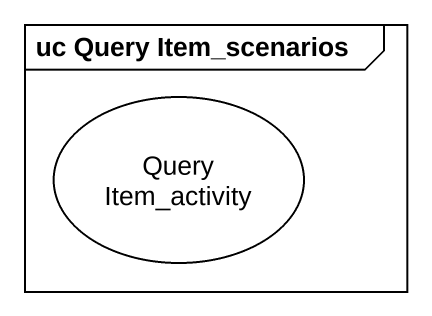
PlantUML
@startuml
mainframe uc Query Item_scenarios
usecase "Query Item_activity" as Query_Item_activity
@enduml
